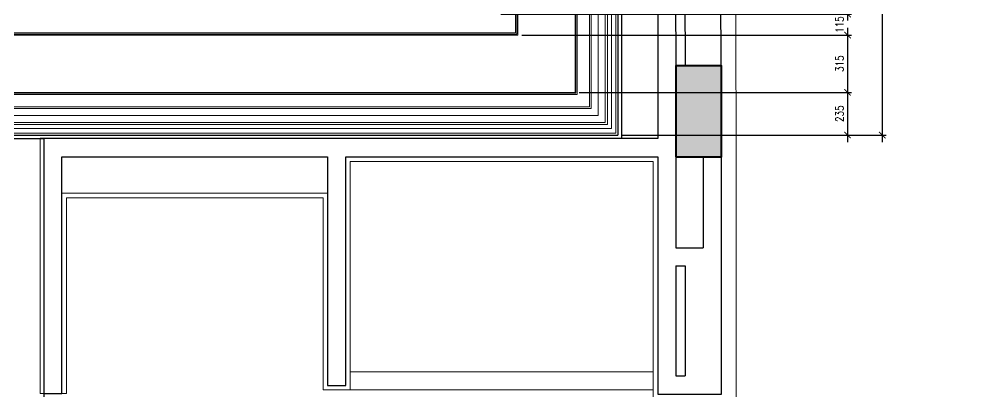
# Model space of a CAD drawing. Header units: inches. Extents: x -20583 to 399182, y -24453 to 525552.
# Drawn here: x 100143 to 105423, y 4957 to 7006 of the extents above; entities that cross this region are included whole.
import ezdxf

# ---------------------------------------------------------------- set-up
doc = ezdxf.new("R2010")
doc.units = ezdxf.units.IN
doc.header["$LTSCALE"] = 1000
doc.header["$MEASUREMENT"] = 0
doc.header["$PDMODE"] = 35
for name, color, linetype in [('8', 8, 'Continuous'), ('A-DIM', 9, 'Continuous'), ('A-WALL', 7, 'Continuous')]:
    doc.layers.add(name, color=color, linetype=linetype)
for name, color, linetype, lineweight in [('A-WALL-TILE', 8, 'Continuous', 9), ('CQ Marble', 6, 'Continuous', 0), ('GRC', 41, 'Continuous', 0), ('XREF-V2-GF_COLS$0$A-COLS', 5, 'Continuous', 40), ('XREF-V2-GF_COLS$0$A-COLS-PATT', 252, 'Continuous', 20)]:
    doc.layers.add(name, color=color, linetype=linetype, lineweight=lineweight)
doc.styles.add('ST9', font='romans.shx', dxfattribs={"width": 0.8})
doc.dimstyles.new('DIM-20', dxfattribs={"dimscale": 1000, "dimtxt": 0.044, "dimasz": 0.035, "dimexe": 0.022, "dimexo": 0.022, "dimgap": 0.022, "dimtad": 1, "dimdec": 0, "dimzin": 0, "dimdsep": 46, "dimtxsty": 'ST9', "dimblk1": 'ARCHTICK', "dimblk2": 'ARCHTICK', "dimsah": 1, "dimcen": 0.088, "dimdle": 0.04, "dimclrd": 256, "dimclre": 256, "dimclrt": 3, "dimadec": 0, "dimazin": 0, "dimtfac": 1, "dimtdec": 0, "dimtix": 1, "dimtofl": 0, "dimtmove": 1, "dimatfit": 3, "dimldrblk": 'CLOSED', "dimfxl": 1, "dimtolj": 1, "dimtzin": 0, "dimarcsym": 0})

# ---------------------------------------------------------------- blocks, each defined once
blk = doc.blocks.new('_ARCHTICK')
at = {"color": 0, "linetype": 'ByBlock', "const_width": 0.15}
blk.add_lwpolyline([(-0.5, -0.5), (0.5, 0.5)], dxfattribs=at)
blk = doc.blocks.new('*D551')
at = {"layer": 'A-DIM', "lineweight": -2, "transparency": 16777216}
for p, q in [((104696.1, 7156.3), (104696.1, 7191.3)), ((102667.7, 7156.3), (104718.1, 7156.3)), ((102789.7, 7034.4), (104718.1, 7034.4)), ((104696.1, 7034.4), (104696.1, 6999.4))]:
    blk.add_line(p, q, dxfattribs=at)
at = {"layer": 'Defpoints', "color": 0, "transparency": 16777216}
for p in [(102645.7, 7156.3, 0), (102767.7, 7034.4), (104696.1, 7034.4)]:
    blk.add_point(p, dxfattribs=at)
at = {"layer": 'A-DIM', "lineweight": -2, "transparency": 16777216, "xscale": 35, "yscale": 35, "zscale": 35}
for p, rotation in [((104696.1, 7156.3), 270), ((104696.1, 7034.4), 90)]:
    blk.add_blockref('_ARCHTICK', p, dxfattribs=dict(at, rotation=rotation))
at = {"layer": 'A-DIM', "color": 3, "transparency": 16777216, "insert": (104652.1, 7095.4), "char_height": 44, "attachment_point": 5, "rotation": 90, "style": 'ST9'}
blk.add_mtext('\\A1;122', dxfattribs=at)
blk = doc.blocks.new('_CLOSED')
at = {"color": 0, "linetype": 'ByBlock'}
for p, q in [((-1, 0.17), (0, 0)), ((-1, 0.17), (-1, -0.17)), ((0, 0), (-1, -0.17)), ((0, 0), (-1, 0))]:
    blk.add_line(p, q, dxfattribs=at)
blk = doc.blocks.new('*D552')
at = {"layer": 'A-DIM', "lineweight": -2, "transparency": 16777216}
for p, q in [((102789.7, 7034.4), (104718.1, 7034.4)), ((104696.1, 7034.4), (104696.1, 7069.4)), ((102904.7, 6919.4), (104718.1, 6919.4)), ((104696.1, 6919.4), (104696.1, 6884.4))]:
    blk.add_line(p, q, dxfattribs=at)
at = {"layer": 'Defpoints', "color": 0, "transparency": 16777216}
for p in [(102767.7, 7034.4), (102882.7, 6919.4, 0), (104696.1, 6919.4)]:
    blk.add_point(p, dxfattribs=at)
at = {"layer": 'A-DIM', "lineweight": -2, "transparency": 16777216, "xscale": 35, "yscale": 35, "zscale": 35}
for p, rotation in [((104696.1, 7034.4), 270), ((104696.1, 6919.4), 90)]:
    blk.add_blockref('_ARCHTICK', p, dxfattribs=dict(at, rotation=rotation))
at = {"layer": 'A-DIM', "color": 3, "transparency": 16777216, "insert": (104652.1, 6976.9), "char_height": 44, "attachment_point": 5, "rotation": 90, "style": 'ST9'}
blk.add_mtext('\\A1;115', dxfattribs=at)
blk = doc.blocks.new('*D553')
at = {"layer": 'A-DIM', "lineweight": -2, "transparency": 16777216}
for p, q in [((102904.7, 6919.4), (104718.1, 6919.4)), ((104696.1, 6959.4), (104696.1, 6564.1)), ((103220, 6604.1), (104718.1, 6604.1))]:
    blk.add_line(p, q, dxfattribs=at)
at = {"layer": 'Defpoints', "color": 0, "transparency": 16777216}
for p in [(102882.7, 6919.4, 0), (103198, 6604.1), (104696.1, 6604.1)]:
    blk.add_point(p, dxfattribs=at)
at = {"layer": 'A-DIM', "lineweight": -2, "transparency": 16777216, "xscale": 35, "yscale": 35, "zscale": 35}
for p, rotation in [((104696.1, 6919.4), 90), ((104696.1, 6604.1), 270)]:
    blk.add_blockref('_ARCHTICK', p, dxfattribs=dict(at, rotation=rotation))
at = {"layer": 'A-DIM', "color": 3, "transparency": 16777216, "insert": (104652.1, 6761.8), "char_height": 44, "attachment_point": 5, "rotation": 90, "style": 'ST9'}
blk.add_mtext('\\A1;315', dxfattribs=at)
blk = doc.blocks.new('*D554')
at = {"layer": 'A-DIM', "lineweight": -2, "transparency": 16777216}
for p, q in [((103220, 6604.1), (104718.1, 6604.1)), ((104696.1, 6644.1), (104696.1, 6329.5)), ((103454.6, 6369.5), (104718.1, 6369.5))]:
    blk.add_line(p, q, dxfattribs=at)
at = {"layer": 'Defpoints', "color": 0, "transparency": 16777216}
for p in [(103198, 6604.1), (103432.6, 6369.5), (104696.1, 6369.5)]:
    blk.add_point(p, dxfattribs=at)
at = {"layer": 'A-DIM', "lineweight": -2, "transparency": 16777216, "xscale": 35, "yscale": 35, "zscale": 35}
for p, rotation in [((104696.1, 6604.1), 90), ((104696.1, 6369.5), 270)]:
    blk.add_blockref('_ARCHTICK', p, dxfattribs=dict(at, rotation=rotation))
at = {"layer": 'A-DIM', "color": 3, "transparency": 16777216, "insert": (104652.1, 6486.8), "char_height": 44, "attachment_point": 5, "rotation": 90, "style": 'ST9'}
blk.add_mtext('\\A1;235', dxfattribs=at)
blk = doc.blocks.new('*D556')
at = {"layer": 'A-DIM', "lineweight": -2, "transparency": 16777216}
for p, q in [((104886.8, 12164.5), (104886.8, 6329.5)), ((104718.1, 12124.5), (104908.8, 12124.5)), ((104718.1, 6369.5), (104908.8, 6369.5))]:
    blk.add_line(p, q, dxfattribs=at)
at = {"layer": 'Defpoints', "color": 0, "transparency": 16777216}
for p in [(104696.1, 12124.5), (104696.1, 6369.5), (104886.8, 6369.5)]:
    blk.add_point(p, dxfattribs=at)
at = {"layer": 'A-DIM', "lineweight": -2, "transparency": 16777216, "xscale": 35, "yscale": 35, "zscale": 35}
for p, rotation in [((104886.8, 12124.5), 90), ((104886.8, 6369.5), 270)]:
    blk.add_blockref('_ARCHTICK', p, dxfattribs=dict(at, rotation=rotation))
at = {"layer": 'A-DIM', "color": 3, "transparency": 16777216, "insert": (104842.8, 9247), "char_height": 44, "attachment_point": 5, "rotation": 90, "style": 'ST9'}
blk.add_mtext('\\A1;5755', dxfattribs=at)

msp = doc.modelspace()

# ---------------------------------------------------------------- hatches: boundary and pattern name
at = {"layer": 'XREF-V2-GF_COLS$0$A-COLS-PATT'}
msp.add_hatch(color=256, dxfattribs=at).paths.add_polyline_path([(103752.7, 6249.6), (104002.7, 6249.6), (104002.7, 6749.6), (103752.7, 6749.6)])

# ---------------------------------------------------------------- linework, layer by layer
at = {"layer": '8', "color": 1}
for p, q in [((98277.7, 6349.5, 0), (100277.6, 6349.5, 0)), ((98297.7, 6369.5, 0), (103432.6, 6369.5, 0))]:
    msp.add_line(p, q, dxfattribs=at)
at = {"layer": '8', "color": 1, "elevation": 0}
for points in [[(101152.7, 1649.5), (98277.7, 1649.6), (98277.7, 6349.5), (93752.7, 6349.5), (93752.6, 12344.5), (103652.6, 12344.5), (103652.7, 6349.5), (100277.7, 6349.5), (100277.7, 3040.9), (101152.7, 3040.9), (101152.7, 1649.5)], [(93952.7, 12124.5), (103432.6, 12124.5), (103432.6, 6369.5)], [(103452.6, 11464.7), (103452.6, 6349.5), (100257.7, 6349.5)]]:
    msp.add_lwpolyline(points, dxfattribs=at)
at = {"layer": 'A-WALL', "color": 1}
for p, q in [((103744.4, 8586, 0), (103752.7, 6749.6, 0)), ((103794.4, 8586, 0), (103802.7, 6749.6, 0)), ((103752.7, 5649.6, 0), (103752.7, 5044.6, 0)), ((103752.7, 5649.6, 0), (103802.7, 5649.6, 0)), ((103802.7, 5649.6, 0), (103802.7, 5044.6, 0)), ((103752.7, 5044.6, 0), (103802.7, 5044.6, 0))]:
    msp.add_line(p, q, dxfattribs=at)
at = {"layer": 'A-WALL'}
for p, q in [((103752.7, 6249.6, 0), (103752.7, 5749.6, 0)), ((103902.7, 6249.6, 0), (103902.7, 5749.6, 0)), ((103752.7, 5749.6, 0), (103902.7, 5749.6, 0))]:
    msp.add_line(p, q, dxfattribs=at)
at = {"layer": 'A-WALL', "elevation": 0}
msp.add_lwpolyline([(103994.4, 8586), (104002.6, 9914.6), (103652.6, 9914.6), (103652.6, 6349.5), (100277.6, 6349.5), (100277.7, 6349.5), (100277.7, 6349.5), (100277.7, 6149.5), (100277.7, 6149.5), (100277.7, 4947), (100377.7, 4947), (100377.6, 6249.5), (101837.7, 6249.5), (101837.7, 4992.3), (101937.7, 4992.3), (101937.7, 6249.5), (103652.6, 6249.5), (103652.7, 4944.6), (104002.7, 4944.6), (104002.7, 6249.6)], close=True, dxfattribs=at)
at = {"layer": 'A-WALL-TILE', "elevation": 0}
msp.add_lwpolyline([(105422.7, 3239.6), (105422.7, 3319.6), (104082.7, 3319.6), (104082.6, 9914.6), (104002.6, 9914.6)], dxfattribs=at)
at = {"layer": 'A-WALL-TILE', "lineweight": 0, "elevation": 0}
msp.add_lwpolyline([(100257.7, 6349.5), (100257.7, 4947), (100277.7, 4946.9)], dxfattribs=at)
at = {"layer": 'CQ Marble'}
msp.add_line((101837.7, 6049.4, 0), (100377.6, 6049.4, 0), dxfattribs=at)
at = {"layer": 'CQ Marble', "elevation": 0}
msp.add_lwpolyline([(100377.7, 4947), (100402.7, 4946.9), (100402.6, 6024.4), (101812.7, 6024.5), (101812.7, 4967.3), (101962.7, 4967.3), (101962.7, 6224.5), (103627.6, 6224.5), (103627.7, 4919.6), (103752.7, 4919.6)], dxfattribs=at)
for points in [[(101962.7, 6224.5), (103627.6, 6224.5), (103627.6, 5067.3), (101962.7, 5067.3)], [(101962.6, 5067.3), (103627.6, 5067.3), (103627.6, 4967.3), (101962.6, 4967.3)]]:
    msp.add_lwpolyline(points, close=True, dxfattribs=at)
at = {"layer": 'GRC', "elevation": 0}
for points in [[(93982.7, 6379.5), (103422.6, 6379.5), (103422.6, 12114.5), (93982.7, 12114.5)], [(94007.8, 6404.6), (103397.4, 6404.6), (103397.4, 12089.3), (94007.8, 12089.3)], [(94029.7, 6426.5), (103375.6, 6426.5), (103375.6, 12067.4), (94029.7, 12067.4)], [(94041.7, 6438.5), (103363.5, 6438.5), (103363.5, 12055.4), (94041.7, 12055.4)], [(94080, 6476.8), (103325.3, 6476.8), (103325.3, 12017.2), (94080, 12017.2)], [(94118.7, 6515.5), (103286.6, 6515.5), (103286.6, 11978.4), (94118.7, 11978.4)], [(94127.4, 6524.2), (103277.9, 6524.2), (103277.9, 11969.8), (94127.4, 11969.8)], [(94195.2, 6592), (103210.1, 6592), (103210.1, 11901.9), (94195.2, 11901.9)], [(94202.3, 6599.1), (103203, 6599.1), (103203, 11894.9), (94202.3, 11894.9)], [(94207.3, 6604.1), (103198, 6604.1), (103198, 11889.9), (94207.3, 11889.9)], [(94522.6, 6919.4), (102882.7, 6919.4), (102882.7, 11574.5), (94522.6, 11574.5)], [(94527.6, 6924.4), (102877.7, 6924.4), (102877.7, 11569.5), (94527.6, 11569.5)], [(94534.7, 6931.5), (102870.6, 6931.5), (102870.6, 11562.5), (94534.7, 11562.5)]]:
    msp.add_lwpolyline(points, close=True, dxfattribs=at)
at = {"layer": 'XREF-V2-GF_COLS$0$A-COLS', "elevation": 0}
msp.add_lwpolyline([(103752.7, 6249.6), (104002.7, 6249.6), (104002.7, 6749.6), (103752.7, 6749.6)], close=True, dxfattribs=at)
msp.add_lwpolyline([(103752.7, 6249.6), (104002.7, 6249.6), (104002.7, 6749.6), (103752.7, 6749.6)], close=True, dxfattribs=at)

# ---------------------------------------------------------------- dimensions: what is measured, and where the dimension line sits
at = {"layer": 'A-DIM', "color": 8}
for base, p1, p2, picture, middle in [((104886.8, 6369.5), (104696.1, 12124.5), (104696.1, 6369.5), '*D556', (104842.8, 9247)), ((104696.1, 7034.4), (102645.7, 7156.3, 0), (102767.7, 7034.4), '*D551', (104652.1, 7095.4)), ((104696.1, 6919.4), (102767.7, 7034.4), (102882.7, 6919.4, 0), '*D552', (104652.1, 6976.9)), ((104696.1, 6604.1), (102882.7, 6919.4, 0), (103198, 6604.1), '*D553', (104652.1, 6761.8)), ((104696.1, 6369.5), (103198, 6604.1), (103432.6, 6369.5), '*D554', (104652.1, 6486.8))]:
    dim = msp.add_linear_dim(base=base, p1=p1, p2=p2, angle=90, dimstyle='DIM-20', dxfattribs=at)
    dim.commit()
    dim.dimension.update_dxf_attribs({"geometry": picture, "text_midpoint": middle})

doc.saveas('drawing.dxf')
